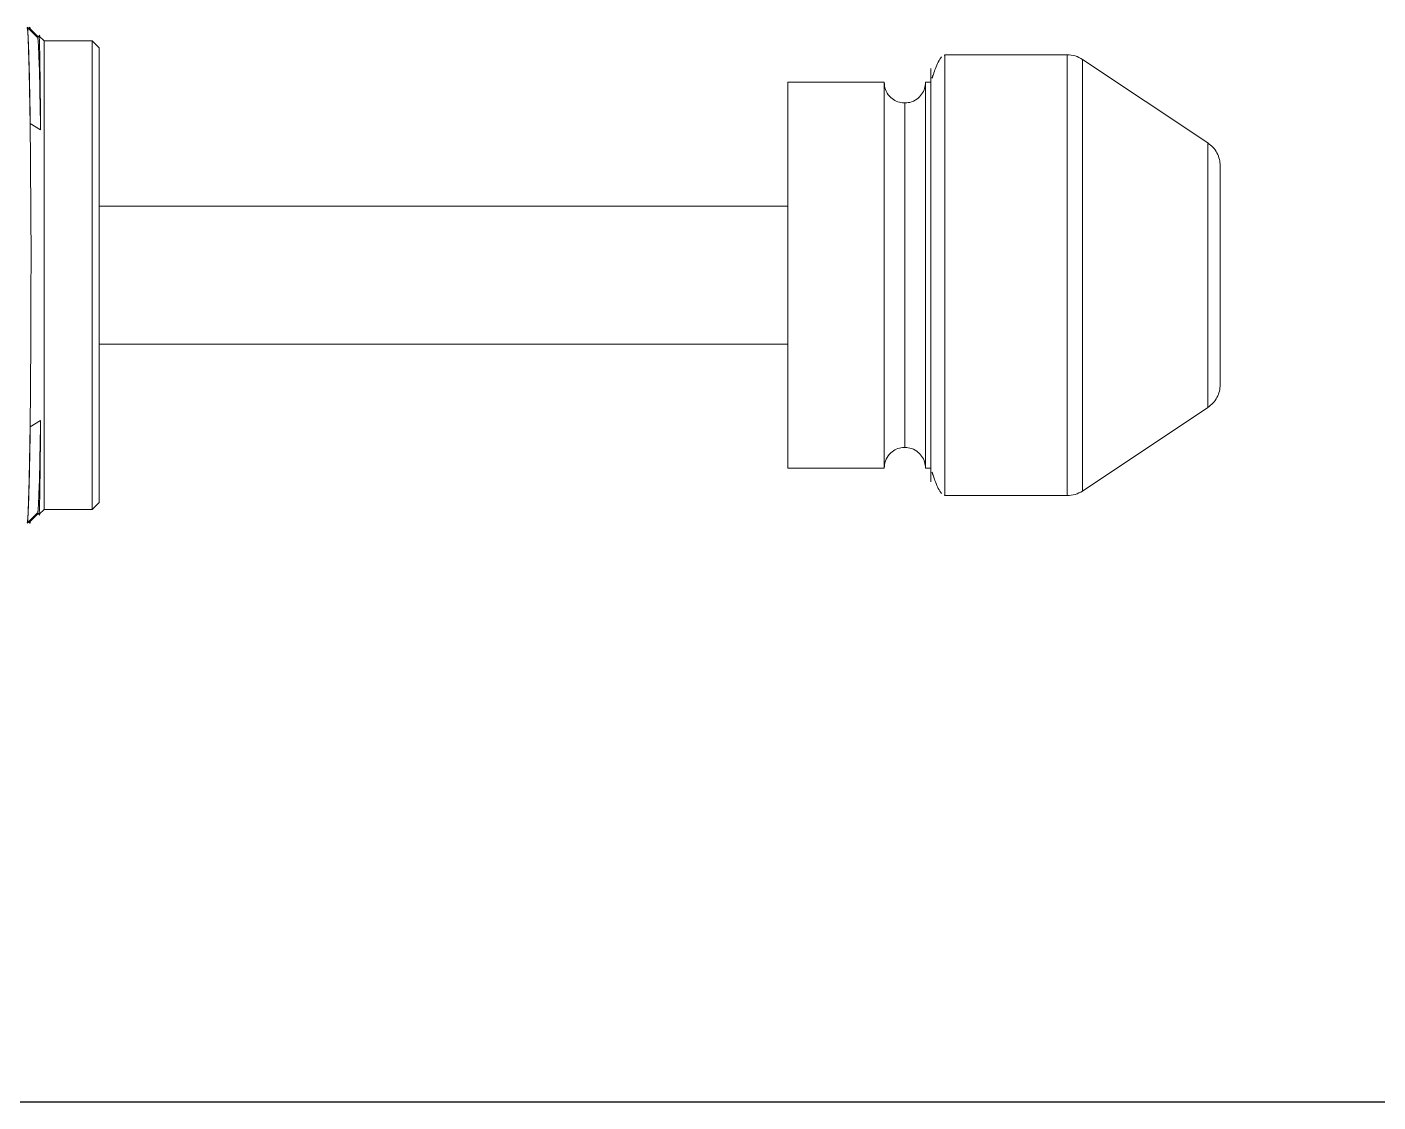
# Model space of a CAD drawing. Extents: x 500 to 100500, y -14500 to 21140.
# Drawn here: x 11887.1 to 11985.2, y -7569 to -7491 of the extents above; entities that cross this region are included whole.
import ezdxf

# ---------------------------------------------------------------- set-up
doc = ezdxf.new("R2010")
doc.units = 0
doc.linetypes.add('SLD-Solid', pattern=[0])
doc.layers.get('0').update_dxf_attribs({"linetype": 'CONTINUOUS'})
doc.layers.add('D', color=7, linetype='CONTINUOUS')
doc.layers.add('MODEL', color=7, linetype='SLD-Solid', lineweight=15)

# ---------------------------------------------------------------- blocks, each defined once
blk = doc.blocks.new('KA$Ca24aadca')
at = {"layer": 'MODEL'}
for p, q in [((158.379, 78), (158.368, 78)), ((159.129, 77.25), (158.379, 78)), ((158.559, 77.999), (158.469, 77.909)), ((159.173, 77.296), (158.55, 77.916)), ((158.572, 78), (158.561, 78)), ((158.6, 77.867), (159.174, 77.297)), ((159.288, 77.411), (159.125, 77.248)), ((159.6, 77), (159.248, 77.352)), ((163.1, 77), (159.6, 77)), ((159.6, 77), (159.6, 62)), ((163.6, 76.5), (163.1, 77)), ((163.1, 77), (163.1, 62)), ((163.6, 76.5), (163.6, 62)), ((225, 76), (224.947, 75.967)), ((233.894, 76), (225, 76)), ((225, 62), (225, 76)), ((233.894, 76), (233.894, 62)), ((244.109, 69.594), (235.004, 75.664)), ((235.004, 62), (235.004, 75.664)), ((220.6, 74), (213.6, 74)), ((213.6, 74), (213.6, 62)), ((220.6, 62), (220.6, 74)), ((224, 74), (223.6, 74)), ((223.6, 62), (223.6, 74)), ((222.1, 72.5), (222.1, 62)), ((158.6, 70.275), (158.6, 71.004)), ((158.6, 71.004), (159.35, 70.546)), ((244.109, 69.594), (244.109, 62)), ((213.6, 65), (163.6, 65)), ((159.6, 43), (159.6, 62)), ((163.1, 43), (163.1, 62)), ((163.6, 43.5), (163.6, 62)), ((213.6, 46), (213.6, 62)), ((220.6, 62), (220.6, 46)), ((222.1, 47.5), (222.1, 62)), ((223.6, 62), (223.6, 46)), ((225, 62), (225, 44)), ((233.894, 44), (233.894, 62)), ((235.004, 62), (235.004, 44.336)), ((244.109, 50.406), (244.109, 62)), ((213.6, 55), (163.6, 55)), ((244.109, 50.406), (235.004, 44.336)), ((158.6, 49.724), (158.6, 48.995)), ((158.6, 48.995), (159.35, 49.454)), ((220.6, 46), (213.6, 46)), ((224, 46), (223.6, 46)), ((163.6, 43.5), (163.1, 43)), ((225, 44), (224.947, 44.032)), ((233.894, 44), (225, 44)), ((159.129, 42.75), (158.379, 42)), ((159.173, 42.704), (158.55, 42.084)), ((158.6, 42.133), (159.174, 42.703)), ((159.288, 42.589), (159.125, 42.751)), ((159.6, 43), (159.248, 42.648)), ((163.1, 43), (159.6, 43)), ((158.379, 42), (158.368, 42)), ((158.559, 42.001), (158.469, 42.09)), ((158.572, 42), (158.561, 42))]:
    blk.add_line(p, q, dxfattribs=at)
for points, knots in [([(158.6, 70.275), (158.596, 70.52), (158.583, 71.399), (158.557, 72.958), (158.52, 74.772), (158.477, 76.312), (158.435, 77.381), (158.397, 77.95), (158.376, 77.945), (158.368, 77.943)], [0, 0, 0, 0, 0.052194, 0.187401, 0.360004, 0.537617, 0.710222, 0.887832, 1, 1, 1, 1]), ([(158.379, 77.964), (158.39, 77.943), (158.414, 77.897), (158.454, 77.207), (158.496, 76.051), (158.539, 74.409), (158.574, 72.679), (158.593, 71.445), (158.6, 71.004)], [0, 0, 0, 0, 0.157102, 0.339205, 0.526597, 0.708701, 0.896099, 1, 1, 1, 1]), ([(158.561, 77.991), (158.561, 77.997), (158.56, 78.004), (158.559, 77.997), (158.559, 77.996)], [0, 0, 0, 0, 0.7941086, 1, 1, 1, 1]), ([(158.572, 77.965), (158.574, 77.977), (158.585, 78.03), (158.593, 77.938), (158.6, 77.867)], [0, 0, 0, 0, 0.220815, 1, 1, 1, 1]), ([(159.35, 70.546), (159.33, 71.652), (159.291, 73.903), (159.224, 76.115), (159.169, 77.195), (159.139, 77.172), (159.129, 77.164)], [0, 0, 0, 0, 0.282263, 0.574491, 0.866695, 1, 1, 1, 1]), ([(159.35, 70.546), (159.349, 70.677), (159.343, 71.332), (159.334, 72.437), (159.32, 73.75), (159.308, 74.693), (159.298, 75.348), (159.291, 75.789), (159.284, 76.178), (159.275, 76.626), (159.265, 76.968), (159.253, 77.244), (159.245, 77.378), (159.24, 77.348), (159.239, 77.343)], [0, 0, 0, 0, 0.031462, 0.157509, 0.283548, 0.409601, 0.472545, 0.535493, 0.598437, 0.66138, 0.787424, 0.85037, 0.976416, 1, 1, 1, 1]), ([(224.76, 75.85), (224.684, 75.742), (224.549, 75.551), (224.349, 75.078), (224.224, 74.715), (224.145, 74.49), (224.123, 74.427), (224.106, 74.383), (224.096, 74.356), (224.087, 74.335), (224.08, 74.322), (224.074, 74.31), (224.067, 74.299), (224.064, 74.294), (224.062, 74.292)], [0, 0, 0, 0, 0.402906, 0.712214, 0.908981, 0.939081, 0.961382, 0.969859, 0.97675, 0.982564, 0.985381, 0.988205, 0.99461, 1, 1, 1, 1]), ([(235.004, 75.664), (234.831, 75.761), (234.486, 75.955), (234.092, 75.985), (233.894, 76)], [0, 0, 0, 0, 0.499865, 1, 1, 1, 1]), ([(235.004, 75.664), (234.831, 75.761), (234.486, 75.955), (234.092, 75.985), (233.894, 76)], [0, 0, 0, 0, 0.499861, 1, 1, 1, 1]), ([(224, 73.963), (224, 74.234), (224, 74.808), (224, 75.093), (224, 74.816), (224, 73.775), (224, 71.906), (224, 69.266), (224, 66.056), (224, 63.541), (224, 62.169), (224, 62)], [0, 0, 0, 0, 0.093863, 0.198804, 0.314678, 0.440358, 0.573553, 0.710845, 0.848129, 0.981324, 1, 1, 1, 1]), ([(222.249, 72.507), (222.106, 72.505), (221.804, 72.5), (221.358, 72.668), (220.952, 72.988), (220.656, 73.454), (220.618, 73.823), (220.6, 74)], [0, 0, 0, 0, 0.172057, 0.360783, 0.558198, 0.787904, 1, 1, 1, 1]), ([(223.6, 74), (223.587, 73.851), (223.56, 73.541), (223.338, 73.108), (222.971, 72.742), (222.483, 72.507), (222.122, 72.507), (221.95, 72.507)], [0, 0, 0, 0, 0.178807, 0.371586, 0.569812, 0.795326, 1, 1, 1, 1]), ([(158.66, 62), (158.656, 62.545), (158.645, 64.096), (158.627, 66.559), (158.611, 68.759), (158.602, 69.938), (158.6, 70.275)], [0, 0, 0, 0, 0.184274, 0.52417, 0.864081, 1, 1, 1, 1]), ([(245, 67.929), (244.989, 68.09), (244.966, 68.418), (244.779, 68.882), (244.497, 69.294), (244.237, 69.495), (244.109, 69.594)], [0, 0, 0, 0, 0.246085, 0.499761, 0.75364, 1, 1, 1, 1]), ([(245, 62), (245, 62.39), (245, 63.418), (245, 64.894), (245, 66.296), (245, 67.277), (245, 67.849), (245, 67.903), (245, 67.929)], [0, 0, 0, 0, 0.114558, 0.301765, 0.488978, 0.670608, 0.841993, 1, 1, 1, 1]), ([(158.66, 62), (158.656, 61.455), (158.645, 55.903), (158.627, 53.441), (158.611, 51.241), (158.602, 50.061), (158.6, 49.724)], [0, 0, 0, 0, 0.184274, 0.52417, 0.864081, 1, 1, 1, 1]), ([(224, 46.036), (224, 45.765), (224, 45.191), (224, 44.906), (224, 45.183), (224, 46.225), (224, 48.094), (224, 50.733), (224, 53.944), (224, 56.459), (224, 61.831), (224, 62)], [0, 0, 0, 0, 0.093863, 0.198804, 0.314678, 0.440358, 0.573553, 0.710845, 0.848129, 0.981324, 1, 1, 1, 1]), ([(245, 62), (245, 61.61), (245, 56.581), (245, 55.105), (245, 53.704), (245, 52.723), (245, 52.151), (245, 52.097), (245, 52.071)], [0, 0, 0, 0, 0.114558, 0.301765, 0.488978, 0.670608, 0.841993, 1, 1, 1, 1]), ([(245, 52.071), (244.989, 51.909), (244.966, 51.581), (244.779, 51.118), (244.497, 50.706), (244.237, 50.505), (244.109, 50.406)], [0, 0, 0, 0, 0.246085, 0.499761, 0.75364, 1, 1, 1, 1]), ([(158.6, 49.724), (158.596, 49.48), (158.583, 48.601), (158.557, 47.042), (158.52, 45.228), (158.477, 43.688), (158.435, 42.619), (158.397, 42.049), (158.376, 42.054), (158.368, 42.056)], [0, 0, 0, 0, 0.052194, 0.187401, 0.360004, 0.537617, 0.710222, 0.887832, 1, 1, 1, 1]), ([(159.35, 49.454), (159.33, 48.348), (159.291, 46.097), (159.224, 43.885), (159.169, 42.805), (159.139, 42.828), (159.129, 42.835)], [0, 0, 0, 0, 0.282263, 0.574491, 0.866695, 1, 1, 1, 1]), ([(159.35, 49.454), (159.349, 49.323), (159.343, 48.668), (159.334, 47.563), (159.32, 46.25), (159.308, 45.307), (159.298, 44.651), (159.291, 44.21), (159.284, 43.821), (159.275, 43.374), (159.265, 43.031), (159.253, 42.756), (159.245, 42.622), (159.24, 42.652), (159.239, 42.656)], [0, 0, 0, 0, 0.031462, 0.157509, 0.283548, 0.409601, 0.472545, 0.535493, 0.598437, 0.66138, 0.787424, 0.85037, 0.976416, 1, 1, 1, 1]), ([(158.379, 42.035), (158.39, 42.057), (158.414, 42.103), (158.454, 42.792), (158.496, 43.949), (158.539, 45.591), (158.574, 47.321), (158.593, 48.555), (158.6, 48.995)], [0, 0, 0, 0, 0.157102, 0.339205, 0.526597, 0.708701, 0.896099, 1, 1, 1, 1]), ([(222.249, 47.492), (222.106, 47.495), (221.804, 47.499), (221.358, 47.332), (220.952, 47.012), (220.656, 46.546), (220.618, 46.177), (220.6, 46)], [0, 0, 0, 0, 0.172057, 0.360783, 0.558198, 0.787904, 1, 1, 1, 1]), ([(223.6, 46), (223.587, 46.149), (223.56, 46.459), (223.338, 46.892), (222.971, 47.258), (222.483, 47.492), (222.122, 47.492), (221.95, 47.492)], [0, 0, 0, 0, 0.178807, 0.371586, 0.569812, 0.795326, 1, 1, 1, 1]), ([(224.76, 44.149), (224.684, 44.257), (224.549, 44.449), (224.349, 44.921), (224.224, 45.284), (224.145, 45.51), (224.123, 45.573), (224.106, 45.617), (224.096, 45.644), (224.087, 45.664), (224.08, 45.678), (224.074, 45.69), (224.067, 45.701), (224.064, 45.705), (224.062, 45.707)], [0, 0, 0, 0, 0.402906, 0.712214, 0.908981, 0.939081, 0.961382, 0.969859, 0.97675, 0.982564, 0.985381, 0.988205, 0.99461, 1, 1, 1, 1]), ([(235.004, 44.336), (234.831, 44.239), (234.486, 44.044), (234.092, 44.015), (233.894, 44)], [0, 0, 0, 0, 0.499865, 1, 1, 1, 1]), ([(235.004, 44.336), (234.831, 44.239), (234.486, 44.045), (234.092, 44.015), (233.894, 44)], [0, 0, 0, 0, 0.499861, 1, 1, 1, 1]), ([(158.561, 42.009), (158.561, 42.003), (158.56, 41.996), (158.559, 42.002), (158.559, 42.004)], [0, 0, 0, 0, 0.7941086, 1, 1, 1, 1]), ([(158.572, 42.035), (158.574, 42.023), (158.585, 41.969), (158.593, 42.061), (158.6, 42.133)], [0, 0, 0, 0, 0.220815, 1, 1, 1, 1])]:
    blk.add_open_spline(points, degree=3, knots=knots, dxfattribs=at)
blk = doc.blocks.new('KSKDKFK')
blk.add_line((-19168.914, -27307.186, -52.379), (-15968.914, -27307.186, -52.379))

msp = doc.modelspace()

# ---------------------------------------------------------------- block references
msp.add_blockref('KA$Ca24aadca', (11728.712, -7569.038, -75.818))
at = {"layer": 'D'}
msp.add_blockref('KSKDKFK', (30867.626, 19738.148, -55.271), dxfattribs=at)

doc.saveas('drawing.dxf')
